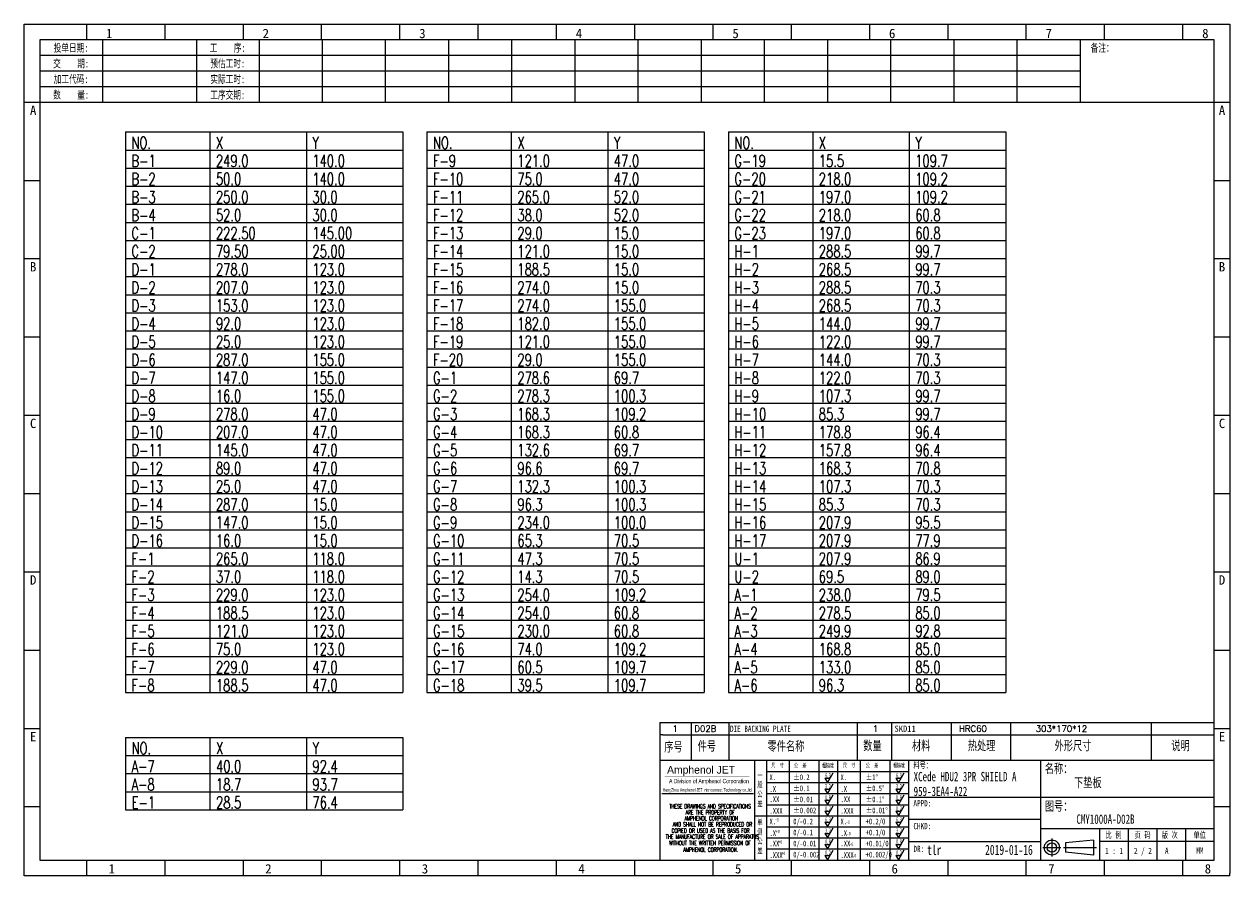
# Model space of a CAD drawing. Header units: millimetres. Extents: x -2852 to 5627, y -2271 to 1849.
# Drawn here: x 4997 to 5627, y -2271 to -1826 of the extents above; entities that cross this region are included whole.
import ezdxf
from ezdxf.enums import TextEntityAlignment as Align

# ---------------------------------------------------------------- set-up
doc = ezdxf.new("R2010")
doc.units = ezdxf.units.MM
doc.layers.add('1', color=7, linetype='Continuous')
doc.layers.add('41', color=1, linetype='Continuous')
doc.styles.add('CH', font='仿宋_GB2312_0.ttf')
doc.styles.add('jet01', font='simplex.shx', dxfattribs={"width": 0.7, "bigfont": 'hztxt.shx'})
doc.styles.add('SIMPLEX', font='SIMPLEX')
doc.styles.get("Standard").update_dxf_attribs({"font": '仿宋_GB2312_0.ttf', "width": 0.7})
doc.styles.add('TEXTSTYLE_1', font='TRIUMB.TTF')
doc.styles.add('TEXTSTYLE_2', font='TRIUM.TTF')
doc.styles.add('tk', font='', dxfattribs={"width": 0.7})
doc.styles.add('tk 2', font='仿宋_GB2312_0.ttf', dxfattribs={"width": 0.65})
doc.styles.add('tk 4', font='simplex.shx', dxfattribs={"width": 0.65, "bigfont": 'bigfont.shx'})
doc.styles.get('tk').set_extended_font_data('NSimSun')

# ---------------------------------------------------------------- blocks, each defined once
blk = doc.blocks.new('A3-N')
at = {"layer": '1', "color": 1}
for p, q in [((0, 0), (0, 296.73)), ((0, 296.73), (420, 296.73)), ((21.82, 291.27), (21.82, 296.73)), ((49.09, 291.27), (49.09, 296.73)), ((76.36, 291.27), (76.36, 296.73)), ((103.64, 291.27), (103.64, 296.73)), ((103.64, 291.27), (103.64, 296.73)), ((103.64, 291.27), (103.64, 296.73)), ((130.91, 291.27), (130.91, 296.73)), ((158.18, 291.27), (158.18, 296.73)), ((185.45, 291.27), (185.45, 296.73)), ((212.73, 291.27), (212.73, 296.73)), ((240, 291.27), (240, 296.73)), ((267.27, 291.27), (267.27, 296.73)), ((294.55, 291.27), (294.55, 296.73)), ((321.82, 291.27), (321.82, 296.73)), ((349.09, 291.27), (349.09, 296.73)), ((376.36, 291.27), (376.36, 296.73)), ((403.64, 291.27), (403.64, 296.73)), ((420, 296.73), (420, 1)), ((5.45, 269.45), (0, 269.45)), ((420, 269.45), (414.55, 269.45)), ((5.45, 242.18), (0, 242.18)), ((420, 242.18), (414.55, 242.18)), ((5.45, 214.91), (0, 214.91)), ((420, 214.91), (414.55, 214.91)), ((5.45, 187.64), (0, 187.64)), ((420, 187.64), (414.55, 187.64)), ((5.45, 160.36), (0, 160.36)), ((420, 160.36), (414.55, 160.36)), ((5.45, 133.09), (0, 133.09)), ((420, 133.09), (414.55, 133.09)), ((5.45, 105.82), (0, 105.82)), ((420, 105.82), (414.55, 105.82)), ((5.45, 78.55), (0, 78.55)), ((420, 78.55), (414.55, 78.55)), ((5.45, 51.27), (0, 51.27)), ((420, 51.27), (414.55, 51.27)), ((222.45, 49.09), (221.45, 49.09)), ((221.45, 49.09), (221.45, 40.36)), ((222.45, 49.09), (414.55, 49.09)), ((232.36, 49.09), (232.36, 40.36)), ((245.45, 49.09), (245.45, 40.36)), ((290.18, 49.09), (290.18, 40.36)), ((302.18, 49.09), (302.18, 40.36)), ((322.91, 49.09), (322.91, 40.36)), ((343.64, 49.09), (343.64, 40.36)), ((392.73, 40.36), (392.73, 49.09)), ((258.55, 40.36), (258.55, 5.44)), ((266.45, 40.36), (266.45, 5.44)), ((276.78, 40.36), (276.78, 5.45)), ((291.18, 40.36), (291.18, 5.45)), ((301.51, 40.37), (301.51, 5.46)), ((308.01, 40.36), (308.01, 5.45)), ((354.09, 40.36), (354.09, 5.45)), ((308.01, 32.39), (258.55, 32.39)), ((308.01, 28.54), (258.55, 28.54)), ((414.55, 27.27), (308.01, 27.27)), ((5.45, 24), (0, 24)), ((308.01, 24.69), (258.55, 24.69)), ((420, 24), (414.55, 24)), ((308.01, 16.99), (258.55, 16.99)), ((354.09, 19.63), (308.01, 19.63)), ((308.01, 13.14), (258.55, 13.14)), ((414.55, 16.36), (354.09, 16.36)), ((374.55, 16.36), (374.55, 5.45)), ((384.55, 16.36), (384.55, 5.45)), ((394.55, 16.36), (394.55, 5.45)), ((404.55, 16.36), (404.55, 5.45)), ((308.01, 9.29), (258.55, 9.29)), ((308.01, 11.99), (354.09, 11.99)), ((372.51, 12.49), (362.69, 11.5)), ((362.69, 11.5), (362.69, 8.23)), ((372.51, 12.49), (372.51, 7.25)), ((414.55, 12), (374.55, 12)), ((21.82, 0), (21.82, 5.45)), ((49.09, 0), (49.09, 5.45)), ((76.36, 0), (76.36, 5.45)), ((103.64, 0), (103.64, 5.45)), ((130.91, 0), (130.91, 5.45)), ((158.18, 0), (158.18, 5.45)), ((185.45, 0), (185.45, 5.45)), ((212.73, 0), (212.73, 5.45)), ((240, 0), (240, 5.45)), ((267.27, 0), (267.27, 5.45)), ((294.55, 0), (294.55, 5.45)), ((321.82, 0), (321.82, 5.45)), ((349.09, 0), (349.09, 5.45)), ((372.51, 7.25), (362.69, 8.23)), ((376.36, 0), (376.36, 5.45)), ((403.64, 0), (403.64, 5.45)), ((1, 0), (0, 0)), ((420, 0), (1, 0)), ((420, 0), (420, 1))]:
    blk.add_line(p, q, dxfattribs=at)
at = {"layer": '1'}
for p, q in [((414.55, 278.18), (414.55, 284.73)), ((221.45, 40.36), (221.45, 5.45)), ((221.45, 40.36), (414.55, 40.36)), ((221.45, 40.36), (414.55, 40.36)), ((254.41, 40.36), (254.41, 5.45)), ((283.28, 40.36), (283.28, 5.45)), ((308.01, 36.24), (258.55, 36.24)), ((222.08, 28.67), (254.12, 28.67)), ((308.01, 20.84), (254.41, 20.84))]:
    blk.add_line(p, q, dxfattribs=at)
at = {"layer": '1', "color": 1, "ltscale": 0.05}
for p, q in [((278.93, 34.04), (279.79, 32.56)), ((278.93, 34.04), (280.65, 34.04)), ((281.68, 35.84), (279.79, 32.56)), ((303.66, 34.05), (304.52, 32.56)), ((303.66, 34.05), (305.38, 34.05)), ((306.41, 35.84), (304.52, 32.56)), ((278.93, 30.19), (279.79, 28.71)), ((278.93, 30.19), (280.65, 30.19)), ((281.68, 31.99), (279.79, 28.71)), ((303.66, 30.2), (305.38, 30.2)), ((303.66, 30.2), (304.52, 28.71)), ((306.41, 31.99), (304.52, 28.71)), ((278.93, 26.34), (279.79, 24.86)), ((278.93, 26.34), (280.65, 26.34)), ((281.68, 28.14), (279.79, 24.86)), ((303.66, 26.35), (304.52, 24.86)), ((303.66, 26.35), (305.38, 26.35)), ((306.41, 28.14), (304.52, 24.86)), ((278.93, 22.49), (280.65, 22.49)), ((278.93, 22.49), (279.79, 21.01)), ((281.68, 24.29), (279.79, 21.01)), ((303.66, 22.5), (305.38, 22.5)), ((303.66, 22.5), (304.52, 21.01)), ((306.41, 24.29), (304.52, 21.01)), ((278.93, 18.66), (279.79, 17.17)), ((278.93, 18.66), (280.65, 18.66)), ((281.68, 20.45), (279.79, 17.17)), ((303.66, 18.66), (304.52, 17.18)), ((303.66, 18.66), (305.38, 18.66)), ((306.41, 20.46), (304.52, 17.18)), ((278.93, 14.81), (280.65, 14.81)), ((278.93, 14.81), (279.79, 13.32)), ((281.68, 16.6), (279.79, 13.32)), ((281.68, 12.75), (279.79, 9.47)), ((303.66, 14.81), (305.38, 14.81)), ((303.66, 14.81), (304.52, 13.33)), ((306.41, 16.61), (304.52, 13.33)), ((306.41, 12.76), (304.52, 9.48)), ((278.93, 10.96), (279.79, 9.47)), ((278.93, 10.96), (280.65, 10.96)), ((281.68, 8.9), (279.79, 5.62)), ((303.66, 10.96), (304.52, 9.48)), ((303.66, 10.96), (305.38, 10.96)), ((306.41, 8.91), (304.52, 5.63)), ((278.93, 7.11), (279.79, 5.62)), ((278.93, 7.11), (280.65, 7.11)), ((303.66, 7.11), (305.38, 7.11)), ((303.66, 7.11), (304.52, 5.63))]:
    blk.add_line(p, q, dxfattribs=at)
at = {"layer": '1', "color": 1, "ltscale": 0.1}
for p, q in [((358.01, 13.02), (358.01, 6.71)), ((354.86, 9.87), (361.17, 9.87)), ((362.03, 9.87), (373.54, 9.87))]:
    blk.add_line(p, q, dxfattribs=at)
at = {"layer": '1'}
blk.add_lwpolyline([(221.45, 5.45), (414.55, 5.45), (414.55, 291.27), (5.45, 291.27), (5.45, 5.45), (414.55, 5.45)], dxfattribs=at)
at = {"layer": '1', "color": 7, "linetype": 'Continuous', "const_width": 0.123}
blk.add_lwpolyline([(223.11, 34.74), (252.6, 34.76)], dxfattribs=at)
at = {"layer": '1', "color": 1}
for radius in [2.62, 1.64]:
    blk.add_circle((358.01, 9.87), radius, dxfattribs=at)
at = {"layer": '41'}
for p, q in [((27.27, 291.27), (27.27, 269.45)), ((60, 291.27), (60, 269.45)), ((81.82, 291.27), (81.82, 269.45)), ((103.82, 291.27), (103.82, 269.45)), ((125.82, 291.27), (125.82, 269.45)), ((147.82, 291.27), (147.82, 269.45)), ((169.82, 291.27), (169.82, 269.45)), ((191.82, 291.27), (191.82, 269.45)), ((213.82, 291.27), (213.82, 269.45)), ((235.82, 291.27), (235.82, 269.45)), ((257.82, 291.27), (257.82, 269.45)), ((279.82, 291.27), (279.82, 269.45)), ((301.82, 291.27), (301.82, 269.45)), ((323.82, 291.27), (323.82, 269.45)), ((345.82, 291.27), (345.82, 269.45)), ((367.82, 291.27), (367.82, 269.45)), ((367.82, 285.82), (5.45, 285.82)), ((367.82, 280.36), (5.45, 280.36)), ((367.82, 274.91), (5.45, 274.91)), ((414.55, 269.45), (5.45, 269.45))]:
    blk.add_line(p, q, dxfattribs=at)
at = {"layer": '1', "color": 1}
for s, p in [('1', (29.64, 295.11)), ('2', (84.18, 295.11)), ('3', (138.73, 295.11)), ('4', (193.27, 295.11)), ('5', (247.82, 295.11)), ('6', (302.36, 295.11)), ('7', (356.91, 295.11)), ('8', (411.45, 295.11)), ('1', (30.53, 4.11)), ('2', (85.08, 4.11)), ('3', (139.62, 4.11)), ('4', (194.17, 4.11)), ('5', (248.72, 4.11)), ('6', (303.26, 4.11)), ('7', (357.81, 4.11)), ('8', (412.35, 4.11))]:
    blk.add_text(s, height=3.27, dxfattribs=at).set_placement(p, align=Align.TOP_CENTER)
at = {"layer": '1', "style": 'tk', "width": 0.7}
for s, p in [('投单日期:', (16.36, 288.55)), ('工    序:', (70.91, 288.55)), ('备注：', (375.51, 288.55)), ('交    期:', (16.36, 283.09)), ('预估工时:', (70.91, 283.09)), ('加工代码:', (16.36, 277.64)), ('实际工时:', (70.91, 277.64)), ('数    量:', (16.36, 272.18)), ('工序交期:', (70.91, 272.18))]:
    blk.add_text(s, height=2.727, dxfattribs=at).set_placement(p, align=Align.MIDDLE)
at = {"layer": '1', "color": 1}
for s, p in [('A', (2.04, 268.36)), ('B', (2.04, 213.82)), ('C', (2.04, 159.27)), ('D', (2.04, 104.73)), ('E', (2.04, 50.18))]:
    blk.add_text(s, height=3.27, dxfattribs=at).set_placement(p, align=Align.TOP_LEFT)
for s, p in [('A', (418.37, 268.36)), ('B', (418.37, 213.82)), ('C', (418.37, 159.27)), ('D', (418.37, 104.73)), ('E', (418.37, 50.18))]:
    blk.add_text(s, height=3.27, dxfattribs=at).set_placement(p, align=Align.TOP_RIGHT)
at = {"layer": '1', "color": 1, "style": 'tk 2', "width": 0.7}
for s, height, p in [('序号', 3.273, (222.96, 43.34)), ('件号', 3.273, (234.62, 43.61)), ('零件名称', 3.273, (258.97, 43.61)), ('数量', 3.273, (292.3, 43.78)), ('材料', 3.273, (309.27, 43.78)), ('热处理', 3.273, (328.71, 43.78)), ('外形尺寸', 3.273, (358.94, 43.78)), ('说明', 3.273, (399.61, 43.78)), ('料号：', 2.182, (309.77, 37.46)), ('名称：', 3.273, (355.52, 35.79)), ('图号：', 3.273, (355.52, 22.7)), ('比 例', 2.182, (376.69, 13.18)), ('页 码', 2.182, (386.85, 13.18)), ('版 次', 2.182, (396.31, 13.18)), ('单位', 2.182, (407.35, 13.18))]:
    blk.add_text(s, height=height, dxfattribs=at).set_placement(p)
at = {"layer": '1', "color": 7, "linetype": 'Continuous', "style": 'TEXTSTYLE_1'}
blk.add_text('Amphenol JET', height=2.7, dxfattribs=at).set_placement((223.96, 35.61))
at = {"layer": '1', "color": 7, "linetype": 'Continuous'}
for s, height, style, width, p in [('A Division of Amphenol Corporation', 1.5, 'TEXTSTYLE_2', 0.7, (224.64, 32.29)), ('HangZhou Amphenol JET Interconnect Technology co.,ltd ', 1.2, 'TEXTSTYLE_2', 0.6, (222.47, 29.36)), ('THESE DRAWINGS AND SPECIFICATIONS', 1.5, 'tk 4', 0.6, (224.73, 23.52)), ('ARE THE PROPERTY OF', 1.5, 'tk 4', 0.6, (230.45, 21.35)), ('AND SHALL NOT BE REPRODUCED OR', 1.5, 'tk 4', 0.6, (225.95, 17.17)), ('AMPHENOL CORPORATION', 1.5, 'tk 4', 0.6, (230.04, 19.27)), ('THE MANUFACTURE OR SALE OF APPARATUS', 1.5, 'tk 4', 0.6, (223.5, 12.92)), ('COPIED OR USED AS THE BASIS FOR', 1.5, 'tk 4', 0.6, (225.54, 15.02)), ('WITHOUT THE WRITTEN PERMISSION OF', 1.5, 'tk 4', 0.6, (224.73, 10.67)), ('AMPHENOL CORPORATION.', 1.5, 'tk 4', 0.6, (229.63, 8.4))]:
    blk.add_text(s, height=height, dxfattribs=dict(at, style=style, width=width)).set_placement(p)
at = {"layer": '1', "color": 1, "style": 'tk 2', "width": 0.7}
for s, p in [('X.', (259.64, 34.37)), ('%%P0.2', (267.9, 34.37)), ('X.', (284.37, 34.37)), ('%%P1%%D', (293.12, 34.37)), ('.X', (259.64, 30.28)), ('%%P0.1', (267.9, 30.52)), ('.X', (284.37, 30.28)), ('%%P0.5%%D', (293.12, 30.52)), ('.XX', (259.64, 26.71)), ('%%P0.01', (267.9, 26.67)), ('.XX', (284.37, 26.71)), ('%%P0.1%%D', (293.12, 26.67)), ('.XXX', (259.64, 22.68)), ('%%P0.002', (267.9, 22.82)), ('.XXX', (284.37, 22.68)), ('%%P0.01%%D', (293.12, 22.82)), ('X.', (259.64, 18.97)), ('0/-0.2', (267.9, 18.97)), ('X.', (284.37, 18.97)), ('+0.2/0', (293.12, 18.97)), ('.X', (259.64, 14.88)), ('0/-0.1', (267.9, 15.12)), ('.X', (284.37, 14.88)), ('+0.1/0', (293.12, 15.12)), ('.XX', (259.64, 11.31)), ('0/-0.01', (267.9, 11.27)), ('0/-0.002', (267.9, 7.42)), ('.XX', (284.37, 11.31)), ('+0.01/0', (293.12, 11.27)), ('+0.002/0', (293.12, 7.42)), ('.XXX', (259.64, 7.28)), ('.XXX', (284.37, 7.28))]:
    blk.add_text(s, height=2, dxfattribs=at).set_placement(p, align=Align.MIDDLE_LEFT)
at = {"layer": '1', "color": 1, "ltscale": 0.05, "style": 'tk 2', "width": 0.5}
for s, p in [('6.3', (279.01, 34.26)), ('6.3', (303.74, 34.27)), ('3.2', (279.01, 30.41)), ('3.2', (303.74, 30.42)), ('0.8', (279.01, 26.56)), ('0.8', (303.74, 26.57)), ('0.2', (279.01, 22.71)), ('0.2', (303.74, 22.72)), ('6.3', (279.01, 18.87)), ('6.3', (303.74, 18.88)), ('3.2', (279.01, 15.02)), ('0.8', (279.01, 11.17)), ('3.2', (303.74, 15.03)), ('0.8', (303.74, 11.18)), ('0.2', (279.01, 7.32)), ('0.2', (303.74, 7.33))]:
    blk.add_text(s, height=1.6, dxfattribs=at).set_placement(p)
at = {"layer": '1', "style": 'tk 2', "width": 0.7}
for s, p in [('APPD:', (309.77, 24.21)), ('CHKD:', (309.77, 16.27)), ('DR:', (309.77, 8.35))]:
    blk.add_text(s, height=2.182, dxfattribs=at).set_placement(p)
at = {"layer": '1', "color": 7, "style": 'tk 2', "width": 0.7}
blk.add_text('MM', height=2.182, dxfattribs=at).set_placement((408.31, 7.75))
at = {"layer": '1', "color": 1, "ltscale": 0.05, "char_height": 1.5, "width": 6.3627, "attachment_point": 1, "style": 'tk 2'}
for s, insert in [('尺  寸', (260.31, 39.25)), ('公  差', (268.17, 39.25)), ('粗糙度', (277.98, 39.25)), ('尺  寸', (285.2, 39.25)), ('公  差', (293.18, 39.25)), ('粗糙度', (302.71, 39.26))]:
    blk.add_mtext(s, dxfattribs=dict(at, insert=insert))
at = {"layer": '1', "ltscale": 0.05, "char_height": 2, "width": 2.5195, "attachment_point": 1, "style": 'tk 2'}
for s, insert in [('一般公差', (255.39, 36.11)), ('单侧公差', (255.39, 19.71))]:
    blk.add_mtext(s, dxfattribs=dict(at, insert=insert))
at = {"layer": '1', "color": 1, "ltscale": 0.05, "char_height": 1.2, "width": 5.1396, "attachment_point": 1, "line_spacing_factor": 0.8, "style": 'tk 2'}
for s, insert in [('+0', (261.58, 20.13)), ('-0', (286.31, 19.33)), ('+0', (261.88, 16.09)), ('-0', (286.61, 15.29)), ('+0', (262.79, 12.45)), ('+0', (263.87, 8.44)), ('-0', (287.51, 11.65)), ('-0', (288.59, 7.64))]:
    blk.add_mtext(s, dxfattribs=dict(at, insert=insert))
at = {"layer": '1', "style": 'tk 2', "width": 0.7}
for tag, p in [('PATR-NO1', (309.84, 32.96)), ('TITLE', (365.74, 30.9)), ('PATR-NO2', (309.84, 27.81)), ('DWG-NO:', (366.54, 18.14))]:
    blk.add_attdef(tag, p, '', height=3.27, dxfattribs=at)
at = {"layer": '1', "color": 1, "style": 'tk 2', "width": 0.7}
for tag, p in [('DRAW', (314.55, 7.27)), ('DATE', (334.72, 7.32))]:
    blk.add_attdef(tag, p, '', height=3.49, dxfattribs=at)
at = {"layer": '1', "style": 'tk 2', "width": 0.7}
for tag, p in [('SCALE', (376.55, 8.73)), ('SHEET', (386.6, 8.72)), ('REV', (397.38, 8.73))]:
    blk.add_attdef(tag, text='', height=2.18, dxfattribs=at).set_placement(p, align=Align.MIDDLE_LEFT)
blk = doc.blocks.new('FB3')
at = {"layer": '1', "color": 1}
for p, q in [((0, 4.36), (193.09, 4.36)), ((0, 4.36), (0, 0)), ((10.91, 4.36), (10.91, 0)), ((24, 4.36), (24, 0)), ((68.73, 4.36), (68.73, 0)), ((80.73, 4.36), (80.73, 0)), ((101.45, 4.36), (101.45, 0)), ((122.18, 4.36), (122.18, 0)), ((171.27, 0), (171.27, 4.36))]:
    blk.add_line(p, q, dxfattribs=at)
at = {"layer": '1'}
for tag, style, p in [('ITEM', 'SIMPLEX', (4.36, 2.18)), ('PARTNO', 'SIMPLEX', (12, 2.18)), ('QTY', 'SIMPLEX', (74.18, 2.18)), ('MATL', 'CH', (81.72, 2.18)), ('FINISH', 'SIMPLEX', (104.17, 2.18)), ('SPEC', 'SIMPLEX', (130.91, 2.18)), ('REMARK', 'SIMPLEX', (174.06, 2.18))]:
    blk.add_attdef(tag, text='', height=2.18, dxfattribs=dict(at, style=style)).set_placement(p, align=Align.MIDDLE_LEFT)
at = {"layer": '1', "style": 'tk', "width": 0.7}
blk.add_attdef('DIE', text='', height=2.18, dxfattribs=at).set_placement((24.43, 2.18), align=Align.MIDDLE_LEFT)

msp = doc.modelspace()

# ---------------------------------------------------------------- linework, layer by layer
at = {"layer": '41', "ltscale": 0.05}
for p, q in [((5049.6984, -1882.1314), (5194.5984, -1882.1314)), ((5049.6984, -1882.1314), (5049.6984, -2175.0814)), ((5093.7984, -1882.1314), (5093.7984, -2175.0814)), ((5144.1984, -1882.1314), (5144.1984, -2175.0814)), ((5194.5984, -1882.1314), (5194.5984, -2175.0814)), ((5207.1984, -1882.1314), (5352.0984, -1882.1314)), ((5207.1984, -1882.1314), (5207.1984, -2175.0814)), ((5251.2984, -1882.1314), (5251.2984, -2175.0814)), ((5301.6984, -1882.1314), (5301.6984, -2175.0814)), ((5352.0984, -1882.1314), (5352.0984, -2175.0814)), ((5364.6984, -1882.1314), (5509.5984, -1882.1314)), ((5364.6984, -1882.1314), (5364.6984, -2175.0814)), ((5408.7984, -1882.1314), (5408.7984, -2175.0814)), ((5459.1984, -1882.1314), (5459.1984, -2175.0814)), ((5509.5984, -1882.1314), (5509.5984, -2175.0814)), ((5049.6984, -1891.5814), (5194.5984, -1891.5814)), ((5207.1984, -1891.5814), (5352.0984, -1891.5814)), ((5364.6984, -1891.5814), (5509.5984, -1891.5814)), ((5049.6984, -1901.0314), (5194.5984, -1901.0314)), ((5207.1984, -1901.0314), (5352.0984, -1901.0314)), ((5364.6984, -1901.0314), (5509.5984, -1901.0314)), ((5049.6984, -1910.4814), (5194.5984, -1910.4814)), ((5207.1984, -1910.4814), (5352.0984, -1910.4814)), ((5364.6984, -1910.4814), (5509.5984, -1910.4814)), ((5049.6984, -1919.9314), (5194.5984, -1919.9314)), ((5207.1984, -1919.9314), (5352.0984, -1919.9314)), ((5364.6984, -1919.9314), (5509.5984, -1919.9314)), ((5049.6984, -1929.3814), (5194.5984, -1929.3814)), ((5207.1984, -1929.3814), (5352.0984, -1929.3814)), ((5364.6984, -1929.3814), (5509.5984, -1929.3814)), ((5049.6984, -1938.8314), (5194.5984, -1938.8314)), ((5207.1984, -1938.8314), (5352.0984, -1938.8314)), ((5364.6984, -1938.8314), (5509.5984, -1938.8314)), ((5049.6984, -1948.2814), (5194.5984, -1948.2814)), ((5207.1984, -1948.2814), (5352.0984, -1948.2814)), ((5364.6984, -1948.2814), (5509.5984, -1948.2814)), ((5049.6984, -1957.7314), (5194.5984, -1957.7314)), ((5207.1984, -1957.7314), (5352.0984, -1957.7314)), ((5364.6984, -1957.7314), (5509.5984, -1957.7314)), ((5049.6984, -1967.1814), (5194.5984, -1967.1814)), ((5207.1984, -1967.1814), (5352.0984, -1967.1814)), ((5364.6984, -1967.1814), (5509.5984, -1967.1814)), ((5049.6984, -1976.6314), (5194.5984, -1976.6314)), ((5207.1984, -1976.6314), (5352.0984, -1976.6314)), ((5364.6984, -1976.6314), (5509.5984, -1976.6314)), ((5049.6984, -1986.0814), (5194.5984, -1986.0814)), ((5207.1984, -1986.0814), (5352.0984, -1986.0814)), ((5364.6984, -1986.0814), (5509.5984, -1986.0814)), ((5049.6984, -1995.5314), (5194.5984, -1995.5314)), ((5207.1984, -1995.5314), (5352.0984, -1995.5314)), ((5364.6984, -1995.5314), (5509.5984, -1995.5314)), ((5049.6984, -2004.9814), (5194.5984, -2004.9814)), ((5207.1984, -2004.9814), (5352.0984, -2004.9814)), ((5364.6984, -2004.9814), (5509.5984, -2004.9814)), ((5049.6984, -2014.4314), (5194.5984, -2014.4314)), ((5207.1984, -2014.4314), (5352.0984, -2014.4314)), ((5364.6984, -2014.4314), (5509.5984, -2014.4314)), ((5049.6984, -2023.8814), (5194.5984, -2023.8814)), ((5207.1984, -2023.8814), (5352.0984, -2023.8814)), ((5364.6984, -2023.8814), (5509.5984, -2023.8814)), ((5049.6984, -2033.3314), (5194.5984, -2033.3314)), ((5207.1984, -2033.3314), (5352.0984, -2033.3314)), ((5364.6984, -2033.3314), (5509.5984, -2033.3314)), ((5049.6984, -2042.7814), (5194.5984, -2042.7814)), ((5207.1984, -2042.7814), (5352.0984, -2042.7814)), ((5364.6984, -2042.7814), (5509.5984, -2042.7814)), ((5049.6984, -2052.2314), (5194.5984, -2052.2314)), ((5207.1984, -2052.2314), (5352.0984, -2052.2314)), ((5364.6984, -2052.2314), (5509.5984, -2052.2314)), ((5049.6984, -2061.6814), (5194.5984, -2061.6814)), ((5207.1984, -2061.6814), (5352.0984, -2061.6814)), ((5364.6984, -2061.6814), (5509.5984, -2061.6814)), ((5049.6984, -2071.1314), (5194.5984, -2071.1314)), ((5207.1984, -2071.1314), (5352.0984, -2071.1314)), ((5364.6984, -2071.1314), (5509.5984, -2071.1314)), ((5049.6984, -2080.5814), (5194.5984, -2080.5814)), ((5207.1984, -2080.5814), (5352.0984, -2080.5814)), ((5364.6984, -2080.5814), (5509.5984, -2080.5814)), ((5049.6984, -2090.0314), (5194.5984, -2090.0314)), ((5207.1984, -2090.0314), (5352.0984, -2090.0314)), ((5364.6984, -2090.0314), (5509.5984, -2090.0314)), ((5049.6984, -2099.4814), (5194.5984, -2099.4814)), ((5207.1984, -2099.4814), (5352.0984, -2099.4814)), ((5364.6984, -2099.4814), (5509.5984, -2099.4814)), ((5049.6984, -2108.9314), (5194.5984, -2108.9314)), ((5207.1984, -2108.9314), (5352.0984, -2108.9314)), ((5364.6984, -2108.9314), (5509.5984, -2108.9314)), ((5049.6984, -2118.3814), (5194.5984, -2118.3814)), ((5207.1984, -2118.3814), (5352.0984, -2118.3814)), ((5364.6984, -2118.3814), (5509.5984, -2118.3814)), ((5049.6984, -2127.8314), (5194.5984, -2127.8314)), ((5207.1984, -2127.8314), (5352.0984, -2127.8314)), ((5364.6984, -2127.8314), (5509.5984, -2127.8314)), ((5049.6984, -2137.2814), (5194.5984, -2137.2814)), ((5207.1984, -2137.2814), (5352.0984, -2137.2814)), ((5364.6984, -2137.2814), (5509.5984, -2137.2814)), ((5049.6984, -2146.7314), (5194.5984, -2146.7314)), ((5207.1984, -2146.7314), (5352.0984, -2146.7314)), ((5364.6984, -2146.7314), (5509.5984, -2146.7314)), ((5049.6984, -2156.1814), (5194.5984, -2156.1814)), ((5207.1984, -2156.1814), (5352.0984, -2156.1814)), ((5364.6984, -2156.1814), (5509.5984, -2156.1814)), ((5049.6984, -2165.6314), (5194.5984, -2165.6314)), ((5207.1984, -2165.6314), (5352.0984, -2165.6314)), ((5364.6984, -2165.6314), (5509.5984, -2165.6314)), ((5049.6984, -2175.0814), (5194.5984, -2175.0814)), ((5207.1984, -2175.0814), (5352.0984, -2175.0814)), ((5364.6984, -2175.0814), (5509.5984, -2175.0814)), ((5049.7418, -2198.5188), (5194.6418, -2198.5188)), ((5049.7418, -2198.5188), (5049.7418, -2236.3188)), ((5093.8418, -2198.5188), (5093.8418, -2236.3188)), ((5144.2418, -2198.5188), (5144.2418, -2236.3188)), ((5194.6418, -2198.5188), (5194.6418, -2236.3188)), ((5049.7418, -2207.9688), (5194.6418, -2207.9688)), ((5049.7418, -2217.4188), (5194.6418, -2217.4188)), ((5049.7418, -2226.8688), (5194.6418, -2226.8688)), ((5049.7418, -2236.3188), (5194.6418, -2236.3188))]:
    msp.add_line(p, q, dxfattribs=at)

# ---------------------------------------------------------------- block references
at = {"layer": '1', "ltscale": 0.05, "xscale": 1.5, "yscale": 1.5, "zscale": 1.5}
for name, p, values in [('A3-N', (4996.7373, -2270.8642), {'DWG-NO:': 'CMY1000A-D02B', 'TITLE': '下垫板', 'REV': 'A', 'SHEET': '2 / 2', 'DRAW': 'tlr', 'DATE': '2019-01-16', 'PATR-NO1': 'XCede HDU2 3PR SHIELD A', 'PATR-NO2': '959-3EA4-A22', 'SCALE': '1 : 1'}), ('FB3', (5328.9191, -2197.2278), {'PARTNO': 'D02B', 'ITEM': '1', 'DIE': 'DIE BACKING PLATE', 'QTY': '1', 'MATL': 'SKD11', 'FINISH': 'HRC60', 'SPEC': '303*170*12'})]:
    msp.add_blockref(name, p, dxfattribs=at).add_auto_attribs(values)

# ---------------------------------------------------------------- texts
at = {"layer": '41', "ltscale": 0.05, "style": 'jet01', "width": 0.7}
for s, p in [('NO.', (5052.8484, -1890.9514)), ('X', (5096.9484, -1890.9514)), ('Y', (5147.3484, -1890.9514)), ('NO.', (5210.3484, -1890.9514)), ('X', (5254.4484, -1890.9514)), ('Y', (5304.8484, -1890.9514)), ('NO.', (5367.8484, -1890.9514)), ('X', (5411.9484, -1890.9514)), ('Y', (5462.3484, -1890.9514)), ('B-1', (5052.8484, -1900.4014)), ('249.0', (5096.9484, -1900.4014)), ('140.0', (5147.3484, -1900.4014)), ('F-9', (5210.3484, -1900.4014)), ('121.0', (5254.4484, -1900.4014)), ('47.0', (5304.8484, -1900.4014)), ('G-19', (5367.8484, -1900.4014)), ('15.5', (5411.9484, -1900.4014)), ('109.7', (5462.3484, -1900.4014)), ('B-2', (5052.8484, -1909.8514)), ('50.0', (5096.9484, -1909.8514)), ('140.0', (5147.3484, -1909.8514)), ('F-10', (5210.3484, -1909.8514)), ('75.0', (5254.4484, -1909.8514)), ('47.0', (5304.8484, -1909.8514)), ('G-20', (5367.8484, -1909.8514)), ('218.0', (5411.9484, -1909.8514)), ('109.2', (5462.3484, -1909.8514)), ('B-3', (5052.8484, -1919.3014)), ('250.0', (5096.9484, -1919.3014)), ('30.0', (5147.3484, -1919.3014)), ('F-11', (5210.3484, -1919.3014)), ('265.0', (5254.4484, -1919.3014)), ('52.0', (5304.8484, -1919.3014)), ('G-21', (5367.8484, -1919.3014)), ('197.0', (5411.9484, -1919.3014)), ('109.2', (5462.3484, -1919.3014)), ('B-4', (5052.8484, -1928.7514)), ('52.0', (5096.9484, -1928.7514)), ('30.0', (5147.3484, -1928.7514)), ('F-12', (5210.3484, -1928.7514)), ('38.0', (5254.4484, -1928.7514)), ('52.0', (5304.8484, -1928.7514)), ('G-22', (5367.8484, -1928.7514)), ('218.0', (5411.9484, -1928.7514)), ('60.8', (5462.3484, -1928.7514)), ('C-1', (5052.8484, -1938.2014)), ('222.50', (5096.9484, -1938.2014)), ('145.00', (5147.3484, -1938.2014)), ('F-13', (5210.3484, -1938.2014)), ('29.0', (5254.4484, -1938.2014)), ('15.0', (5304.8484, -1938.2014)), ('G-23', (5367.8484, -1938.2014)), ('197.0', (5411.9484, -1938.2014)), ('60.8', (5462.3484, -1938.2014)), ('C-2', (5052.8484, -1947.6514)), ('79.50', (5096.9484, -1947.6514)), ('25.00', (5147.3484, -1947.6514)), ('F-14', (5210.3484, -1947.6514)), ('121.0', (5254.4484, -1947.6514)), ('15.0', (5304.8484, -1947.6514)), ('H-1', (5367.8484, -1947.6514)), ('288.5', (5411.9484, -1947.6514)), ('99.7', (5462.3484, -1947.6514)), ('D-1', (5052.8484, -1957.1014)), ('278.0', (5096.9484, -1957.1014)), ('123.0', (5147.3484, -1957.1014)), ('F-15', (5210.3484, -1957.1014)), ('188.5', (5254.4484, -1957.1014)), ('15.0', (5304.8484, -1957.1014)), ('H-2', (5367.8484, -1957.1014)), ('268.5', (5411.9484, -1957.1014)), ('99.7', (5462.3484, -1957.1014)), ('D-2', (5052.8484, -1966.5514)), ('207.0', (5096.9484, -1966.5514)), ('123.0', (5147.3484, -1966.5514)), ('F-16', (5210.3484, -1966.5514)), ('274.0', (5254.4484, -1966.5514)), ('15.0', (5304.8484, -1966.5514)), ('H-3', (5367.8484, -1966.5514)), ('288.5', (5411.9484, -1966.5514)), ('70.3', (5462.3484, -1966.5514)), ('D-3', (5052.8484, -1976.0014)), ('153.0', (5096.9484, -1976.0014)), ('123.0', (5147.3484, -1976.0014)), ('F-17', (5210.3484, -1976.0014)), ('274.0', (5254.4484, -1976.0014)), ('155.0', (5304.8484, -1976.0014)), ('H-4', (5367.8484, -1976.0014)), ('268.5', (5411.9484, -1976.0014)), ('70.3', (5462.3484, -1976.0014)), ('D-4', (5052.8484, -1985.4514)), ('92.0', (5096.9484, -1985.4514)), ('123.0', (5147.3484, -1985.4514)), ('F-18', (5210.3484, -1985.4514)), ('182.0', (5254.4484, -1985.4514)), ('155.0', (5304.8484, -1985.4514)), ('H-5', (5367.8484, -1985.4514)), ('144.0', (5411.9484, -1985.4514)), ('99.7', (5462.3484, -1985.4514)), ('D-5', (5052.8484, -1994.9014)), ('25.0', (5096.9484, -1994.9014)), ('123.0', (5147.3484, -1994.9014)), ('F-19', (5210.3484, -1994.9014)), ('121.0', (5254.4484, -1994.9014)), ('155.0', (5304.8484, -1994.9014)), ('H-6', (5367.8484, -1994.9014)), ('122.0', (5411.9484, -1994.9014)), ('99.7', (5462.3484, -1994.9014)), ('D-6', (5052.8484, -2004.3514)), ('287.0', (5096.9484, -2004.3514)), ('155.0', (5147.3484, -2004.3514)), ('F-20', (5210.3484, -2004.3514)), ('29.0', (5254.4484, -2004.3514)), ('155.0', (5304.8484, -2004.3514)), ('H-7', (5367.8484, -2004.3514)), ('144.0', (5411.9484, -2004.3514)), ('70.3', (5462.3484, -2004.3514)), ('D-7', (5052.8484, -2013.8014)), ('147.0', (5096.9484, -2013.8014)), ('155.0', (5147.3484, -2013.8014)), ('G-1', (5210.3484, -2013.8014)), ('278.6', (5254.4484, -2013.8014)), ('69.7', (5304.8484, -2013.8014)), ('H-8', (5367.8484, -2013.8014)), ('122.0', (5411.9484, -2013.8014)), ('70.3', (5462.3484, -2013.8014)), ('D-8', (5052.8484, -2023.2514)), ('16.0', (5096.9484, -2023.2514)), ('155.0', (5147.3484, -2023.2514)), ('G-2', (5210.3484, -2023.2514)), ('278.3', (5254.4484, -2023.2514)), ('100.3', (5304.8484, -2023.2514)), ('H-9', (5367.8484, -2023.2514)), ('107.3', (5411.9484, -2023.2514)), ('99.7', (5462.3484, -2023.2514)), ('D-9', (5052.8484, -2032.7014)), ('278.0', (5096.9484, -2032.7014)), ('47.0', (5147.3484, -2032.7014)), ('G-3', (5210.3484, -2032.7014)), ('168.3', (5254.4484, -2032.7014)), ('109.2', (5304.8484, -2032.7014)), ('H-10', (5367.8484, -2032.7014)), ('85.3', (5411.9484, -2032.7014)), ('99.7', (5462.3484, -2032.7014)), ('D-10', (5052.8484, -2042.1514)), ('207.0', (5096.9484, -2042.1514)), ('47.0', (5147.3484, -2042.1514)), ('G-4', (5210.3484, -2042.1514)), ('168.3', (5254.4484, -2042.1514)), ('60.8', (5304.8484, -2042.1514)), ('H-11', (5367.8484, -2042.1514)), ('178.8', (5411.9484, -2042.1514)), ('96.4', (5462.3484, -2042.1514)), ('D-11', (5052.8484, -2051.6014)), ('145.0', (5096.9484, -2051.6014)), ('47.0', (5147.3484, -2051.6014)), ('G-5', (5210.3484, -2051.6014)), ('132.6', (5254.4484, -2051.6014)), ('69.7', (5304.8484, -2051.6014)), ('H-12', (5367.8484, -2051.6014)), ('157.8', (5411.9484, -2051.6014)), ('96.4', (5462.3484, -2051.6014)), ('D-12', (5052.8484, -2061.0514)), ('89.0', (5096.9484, -2061.0514)), ('47.0', (5147.3484, -2061.0514)), ('G-6', (5210.3484, -2061.0514)), ('96.6', (5254.4484, -2061.0514)), ('69.7', (5304.8484, -2061.0514)), ('H-13', (5367.8484, -2061.0514)), ('168.3', (5411.9484, -2061.0514)), ('70.8', (5462.3484, -2061.0514)), ('D-13', (5052.8484, -2070.5014)), ('25.0', (5096.9484, -2070.5014)), ('47.0', (5147.3484, -2070.5014)), ('G-7', (5210.3484, -2070.5014)), ('132.3', (5254.4484, -2070.5014)), ('100.3', (5304.8484, -2070.5014)), ('H-14', (5367.8484, -2070.5014)), ('107.3', (5411.9484, -2070.5014)), ('70.3', (5462.3484, -2070.5014)), ('D-14', (5052.8484, -2079.9514)), ('287.0', (5096.9484, -2079.9514)), ('15.0', (5147.3484, -2079.9514)), ('G-8', (5210.3484, -2079.9514)), ('96.3', (5254.4484, -2079.9514)), ('100.3', (5304.8484, -2079.9514)), ('H-15', (5367.8484, -2079.9514)), ('85.3', (5411.9484, -2079.9514)), ('70.3', (5462.3484, -2079.9514)), ('D-15', (5052.8484, -2089.4014)), ('147.0', (5096.9484, -2089.4014)), ('15.0', (5147.3484, -2089.4014)), ('G-9', (5210.3484, -2089.4014)), ('234.0', (5254.4484, -2089.4014)), ('100.0', (5304.8484, -2089.4014)), ('H-16', (5367.8484, -2089.4014)), ('207.9', (5411.9484, -2089.4014)), ('95.5', (5462.3484, -2089.4014)), ('D-16', (5052.8484, -2098.8514)), ('16.0', (5096.9484, -2098.8514)), ('15.0', (5147.3484, -2098.8514)), ('G-10', (5210.3484, -2098.8514)), ('65.3', (5254.4484, -2098.8514)), ('70.5', (5304.8484, -2098.8514)), ('H-17', (5367.8484, -2098.8514)), ('207.9', (5411.9484, -2098.8514)), ('77.9', (5462.3484, -2098.8514)), ('F-1', (5052.8484, -2108.3014)), ('265.0', (5096.9484, -2108.3014)), ('118.0', (5147.3484, -2108.3014)), ('G-11', (5210.3484, -2108.3014)), ('47.3', (5254.4484, -2108.3014)), ('70.5', (5304.8484, -2108.3014)), ('U-1', (5367.8484, -2108.3014)), ('207.9', (5411.9484, -2108.3014)), ('86.9', (5462.3484, -2108.3014)), ('F-2', (5052.8484, -2117.7514)), ('37.0', (5096.9484, -2117.7514)), ('118.0', (5147.3484, -2117.7514)), ('G-12', (5210.3484, -2117.7514)), ('14.3', (5254.4484, -2117.7514)), ('70.5', (5304.8484, -2117.7514)), ('U-2', (5367.8484, -2117.7514)), ('69.5', (5411.9484, -2117.7514)), ('89.0', (5462.3484, -2117.7514)), ('F-3', (5052.8484, -2127.2014)), ('229.0', (5096.9484, -2127.2014)), ('123.0', (5147.3484, -2127.2014)), ('G-13', (5210.3484, -2127.2014)), ('254.0', (5254.4484, -2127.2014)), ('109.2', (5304.8484, -2127.2014)), ('A-1', (5367.8484, -2127.2014)), ('238.0', (5411.9484, -2127.2014)), ('79.5', (5462.3484, -2127.2014)), ('F-4', (5052.8484, -2136.6514)), ('188.5', (5096.9484, -2136.6514)), ('123.0', (5147.3484, -2136.6514)), ('G-14', (5210.3484, -2136.6514)), ('254.0', (5254.4484, -2136.6514)), ('60.8', (5304.8484, -2136.6514)), ('A-2', (5367.8484, -2136.6514)), ('278.5', (5411.9484, -2136.6514)), ('85.0', (5462.3484, -2136.6514)), ('F-5', (5052.8484, -2146.1014)), ('121.0', (5096.9484, -2146.1014)), ('123.0', (5147.3484, -2146.1014)), ('G-15', (5210.3484, -2146.1014)), ('230.0', (5254.4484, -2146.1014)), ('60.8', (5304.8484, -2146.1014)), ('A-3', (5367.8484, -2146.1014)), ('249.9', (5411.9484, -2146.1014)), ('92.8', (5462.3484, -2146.1014)), ('F-6', (5052.8484, -2155.5514)), ('75.0', (5096.9484, -2155.5514)), ('123.0', (5147.3484, -2155.5514)), ('G-16', (5210.3484, -2155.5514)), ('74.0', (5254.4484, -2155.5514)), ('109.2', (5304.8484, -2155.5514)), ('A-4', (5367.8484, -2155.5514)), ('168.8', (5411.9484, -2155.5514)), ('85.0', (5462.3484, -2155.5514)), ('F-7', (5052.8484, -2165.0014)), ('229.0', (5096.9484, -2165.0014)), ('47.0', (5147.3484, -2165.0014)), ('G-17', (5210.3484, -2165.0014)), ('60.5', (5254.4484, -2165.0014)), ('109.7', (5304.8484, -2165.0014)), ('A-5', (5367.8484, -2165.0014)), ('133.0', (5411.9484, -2165.0014)), ('85.0', (5462.3484, -2165.0014)), ('F-8', (5052.8484, -2174.4514)), ('188.5', (5096.9484, -2174.4514)), ('47.0', (5147.3484, -2174.4514)), ('G-18', (5210.3484, -2174.4514)), ('39.5', (5254.4484, -2174.4514)), ('109.7', (5304.8484, -2174.4514)), ('A-6', (5367.8484, -2174.4514)), ('96.3', (5411.9484, -2174.4514)), ('85.0', (5462.3484, -2174.4514)), ('NO.', (5052.8918, -2207.3388)), ('X', (5096.9918, -2207.3388)), ('Y', (5147.3918, -2207.3388)), ('A-7', (5052.8918, -2216.7888)), ('40.0', (5096.9918, -2216.7888)), ('92.4', (5147.3918, -2216.7888)), ('A-8', (5052.8918, -2226.2388)), ('18.7', (5096.9918, -2226.2388)), ('93.7', (5147.3918, -2226.2388)), ('E-1', (5052.8918, -2235.6888)), ('28.5', (5096.9918, -2235.6888)), ('76.4', (5147.3918, -2235.6888))]:
    msp.add_text(s, height=6.3, dxfattribs=at).set_placement(p)

doc.saveas('drawing.dxf')
